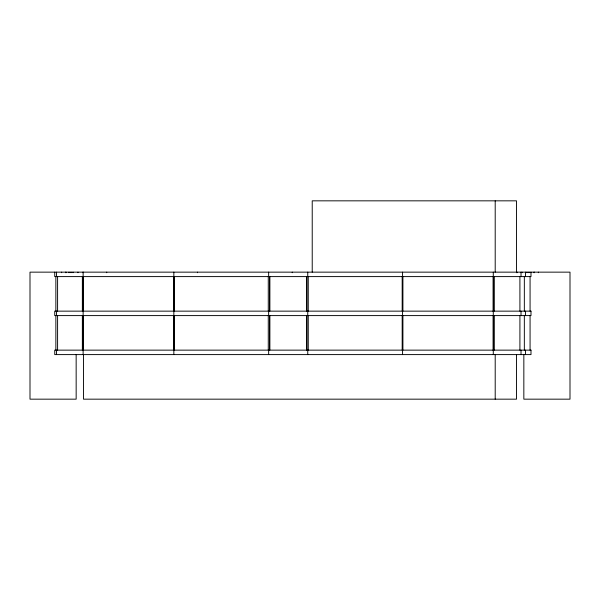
<?xml version="1.0" encoding="UTF-8"?>
<svg xmlns="http://www.w3.org/2000/svg" width="600" height="600" viewBox="0 0 600 600"><rect width="100%" height="100%" fill="white"/><g stroke="black" fill="none" stroke-linecap="round" stroke-linejoin="round"><path stroke-width="0.9" d="M519.908 350.138L519.923 315.6M523.845 354.6L523.838 399.165L570 399.165L570 272.145L30 272.145L30 399.165L76.162 399.165L76.155 354.6M524.34 350.138L524.34 315.6M524.34 311.145L524.34 276.6M525.457 354.6L525.457 350.138M525.457 315.6L525.457 311.145M525.457 276.6L525.457 272.145M519.908 276.6L519.923 311.145M538.35 272.145L538.35 272.7M534.293 272.145L534.293 272.7M533.888 272.145L533.888 272.7M530.993 272.145L530.993 276.6L54.735 276.6L54.75 272.145M530.07 276.6L530.07 311.145M530.07 315.6L530.07 350.138M528.982 272.145L528.982 272.7M526.957 272.145L526.957 272.7M522.053 272.145L522.053 272.7M521.018 272.145L521.018 276.6M521.018 311.145L521.018 315.6M521.018 350.138L521.018 354.6M517.013 272.145L517.013 272.7M516.87 272.145L516.87 272.7M516.502 272.145L516.502 200.835L312.225 200.835L312.225 272.145M516.502 354.6L516.502 399.165L83.498 399.165L83.498 354.6M495.202 200.835L495.202 272.145M495.202 354.6L495.202 399.165M494.138 276.6L494.138 311.145M494.138 315.6L494.138 350.138M493.717 276.6L493.717 311.145M493.717 315.6L493.717 350.138M493.283 272.145L493.283 276.6M493.283 311.145L493.283 315.6M493.283 350.138L493.283 354.6M493.072 276.6L493.072 311.145M493.072 315.6L493.072 350.138M402.893 276.6L402.893 311.145M402.893 315.6L402.893 350.138M402.57 272.145L402.57 354.6M402.18 276.6L402.18 311.145M402.18 315.6L402.18 350.138M308.25 276.6L308.25 311.145M308.25 315.6L308.25 350.138M307.755 272.145L307.755 276.6M307.755 311.145L307.755 315.6M307.755 350.138L307.755 354.6M306.915 276.6L306.915 311.145M306.915 315.6L306.915 350.138M306.66 276.6L306.66 311.145M306.66 315.6L306.66 350.138M292.245 272.145L292.245 272.7M269.767 276.6L269.767 311.145M269.767 315.6L269.767 350.138M269.663 276.6L269.663 311.145M269.663 315.6L269.663 350.138M268.657 272.145L268.657 276.6M268.657 311.145L268.657 315.6M268.657 350.138L268.657 354.6M268.267 276.6L268.267 311.145M268.267 315.6L268.267 350.138M197.43 272.145L197.43 272.7M174.337 276.6L174.337 311.145M174.337 315.6L174.337 350.138M174 276.6L174 311.145M174 315.6L174 350.138M173.843 272.145L173.843 276.6M173.843 311.145L173.843 315.6M173.843 350.138L173.843 354.6M173.632 276.6L173.632 311.145M173.632 315.6L173.632 350.138M106.718 272.145L106.718 272.7M83.453 276.6L83.453 311.145M83.453 315.6L83.453 350.138M83.13 272.145L83.13 276.6M83.13 311.145L83.13 315.6M83.13 350.138L83.13 354.6M82.988 272.145L82.988 272.7M82.823 276.6L82.823 311.145M82.823 315.6L82.823 350.138M82.358 276.6L82.358 311.145M82.358 315.6L82.358 350.138M77.948 272.145L77.948 272.7M73.043 272.145L73.043 272.7M71.017 272.145L71.017 272.7M69.008 272.145L69.008 272.7M66.113 272.145L66.113 272.7M65.707 272.145L65.707 272.7M61.65 272.145L61.65 272.7M57.593 276.6L57.593 311.145M57.593 315.6L57.593 350.138M56.483 272.145L56.483 276.6M56.483 311.145L56.483 315.6M56.483 350.138L56.483 354.6M55.86 276.6L55.86 311.145M55.86 315.6L55.86 350.138M530.993 311.145L54.735 311.145L54.75 315.6L530.993 315.6L530.993 311.145M530.993 350.138L54.735 350.138L54.75 354.6L530.993 354.6L530.993 350.138"/></g></svg>
